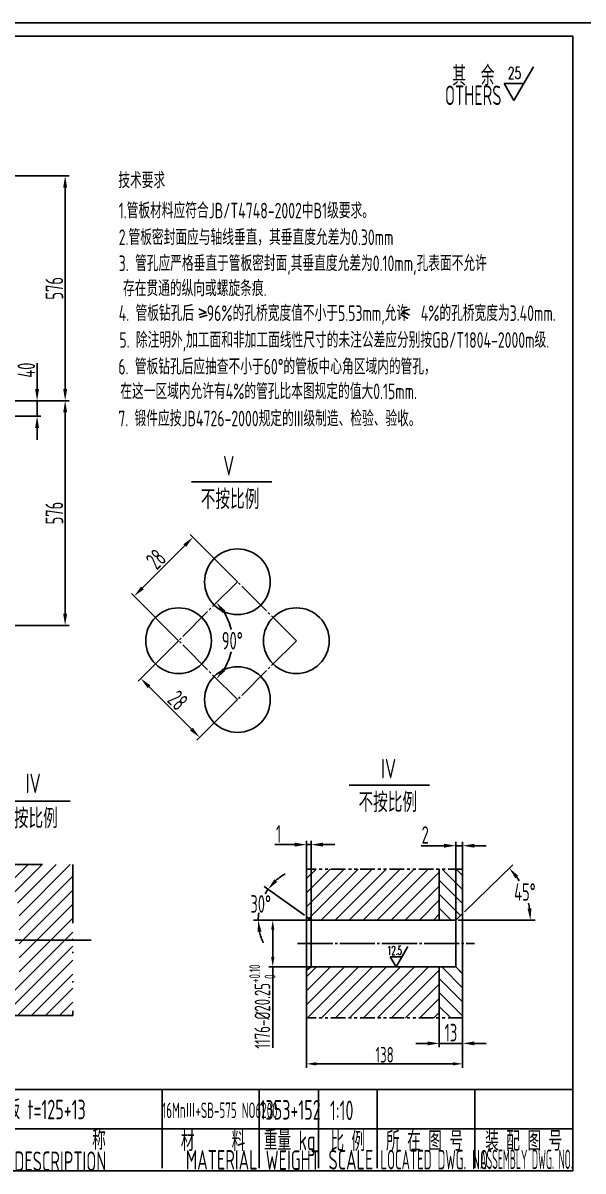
# Model space of a CAD drawing. Header units: millimetres. Extents: x 46644 to 124135, y -32003 to -3110.
# Drawn here: x 58535 to 59970, y -18425 to -15484 of the extents above; entities that cross this region are included whole.
import ezdxf
from ezdxf.enums import TextEntityAlignment as Align

# ---------------------------------------------------------------- set-up
doc = ezdxf.new("R2010")
doc.units = ezdxf.units.MM
doc.header["$LTSCALE"] = 6
for name, pattern in [('CENTER', [18, 15, -1, 1, -1]), ('DASHDOT', [8, 4, -2, 0, -2]), ('DIVIDE', [1.25, 0.5, -0.25, 0, -0.25, 0, -0.25]), ('PHANTOM', [2.5, 1.25, -0.25, 0.25, -0.25, 0.25, -0.25])]:
    doc.linetypes.add(name, pattern=pattern)
for name, color, linetype in [('1_hat', 52, 'Continuous'), ('2', 3, 'CENTER'), ('2_txt', 2, 'Continuous'), ('5', 5, 'PHANTOM'), ('7_dim', 3, 'Continuous'), ('8_sym', 232, 'Continuous'), ('Assi', 7, 'DASHDOT'), ('Dimension Line', 2, 'Continuous'), ('Divide Line', 7, 'DIVIDE'), ('TEXT', 7, 'Continuous'), ('实线', 4, 'Continuous')]:
    doc.layers.add(name, color=color, linetype=linetype)
doc.styles.add('B', font='romans.shx', dxfattribs={"width": 0.6667})
doc.styles.add('HZ', font='ascii.shx', dxfattribs={"width": 0.7, "bigfont": 'hztxt.shx'})
doc.styles.get("Standard").update_dxf_attribs({"font": 'ascii.shx', "width": 0.7})
doc.dimstyles.new('5-1', dxfattribs={"dimscale": 10, "dimtxt": 4.5, "dimasz": 3, "dimexe": 1.25, "dimexo": 0.625, "dimtad": 1, "dimtih": 1, "dimtoh": 1, "dimtxsty": 'HZ', "dimcen": 2.5, "dimadec": 0, "dimazin": 0, "dimtfac": 1, "dimtmove": 0, "dimatfit": 3, "dimfxl": 0, "dimarcsym": 0})
doc.dimstyles.new('6.1', dxfattribs={"dimscale": 10, "dimtxt": 4.5, "dimasz": 3, "dimexe": 1, "dimexo": 0, "dimgap": 0.5, "dimtad": 1, "dimzin": 9, "dimdsep": 46, "dimtxsty": 'HZ', "dimcen": 0, "dimclrd": 256, "dimclre": 256, "dimclrt": 256, "dimadec": 0, "dimazin": 0, "dimtfac": 1, "dimtmove": 0, "dimatfit": 1, "dimfxl": 0, "dimarcsym": 0})

# ---------------------------------------------------------------- blocks, each defined once
blk = doc.blocks.new('上粗糙度')
at = {"layer": 'Dimension Line'}
for p, q in [((0, 0), (1, 1.732)), ((-0.5, 0.866), (0, 0)), ((0.5, 0.866), (-0.5, 0.866))]:
    blk.add_line(p, q, dxfattribs=at)
at = {"layer": 'Dimension Line', "style": 'B', "width": 0.6667}
blk.add_attdef('R', text='', height=0.6, dxfattribs=at).set_placement((0.039, 1.409), align=Align.MIDDLE_CENTER)
blk = doc.blocks.new('ccd_up')
at = {"layer": '2_txt'}
for p, q in [((0, 0), (4, 6.93)), ((2, 3.46), (-2, 3.46)), ((-2, 3.46), (0, 0))]:
    blk.add_line(p, q, dxfattribs=at)
at = {"layer": '2_txt', "width": 0.75}
blk.add_attdef('CZD', text='', height=3, dxfattribs=at).set_placement((1.96, 4.11), align=Align.RIGHT)
blk = doc.blocks.new('*D101')
at = {"layer": '7_dim', "lineweight": -2}
for p, q in [((58934, -17066.4), (58830.1, -17170.3)), ((58966.8, -17292.9), (58858.4, -17184.4)), ((59084.9, -17217.2), (58980.9, -17321.1))]:
    blk.add_line(p, q, dxfattribs=at)
at = {"layer": '7_dim'}
for points in [[(58861.9, -17180.9), (58854.8, -17188), (58837.2, -17163.2)], [(58970.3, -17289.3), (58963.3, -17296.4), (58988, -17314.1)]]:
    blk.add_solid(points, dxfattribs=at)
at = {"layer": 'Defpoints', "color": 0}
for p in [(58934, -17066.4), (58837.2, -17163.2), (59084.9, -17217.2)]:
    blk.add_point(p, dxfattribs=at)
at = {"layer": '7_dim', "insert": (58932, -17219.2), "char_height": 45, "attachment_point": 5, "rotation": 315, "style": 'HZ'}
blk.add_mtext('28', dxfattribs=at)
blk = doc.blocks.new('*D102')
at = {"layer": '7_dim', "lineweight": -2}
for p, q in [((59084.9, -16915.5), (58963.9, -16794.5)), ((58841.3, -16931.2), (58949.7, -16822.8)), ((58934, -17066.4), (58813, -16945.4))]:
    blk.add_line(p, q, dxfattribs=at)
at = {"layer": '7_dim'}
for points in [[(58946.2, -16819.3), (58953.3, -16826.3), (58970.9, -16801.6)], [(58837.8, -16927.7), (58844.8, -16934.8), (58820.1, -16952.4)]]:
    blk.add_solid(points, dxfattribs=at)
at = {"layer": 'Defpoints', "color": 0}
for p in [(58970.9, -16801.6), (59084.9, -16915.5), (58934, -17066.4)]:
    blk.add_point(p, dxfattribs=at)
at = {"layer": '7_dim', "insert": (58876.1, -16857.6), "char_height": 45, "attachment_point": 5, "rotation": 45, "style": 'HZ'}
blk.add_mtext('28', dxfattribs=at)
blk = doc.blocks.new('*D103')
at = {"layer": '7_dim', "color": 0, "lineweight": -2}
for start, end in [(12.0625, 32.4809), (327.5191, 347.9375)]:
    blk.add_arc((58934, -17066.4), 137.6, start, end, dxfattribs=at)
at = {"layer": '7_dim', "color": 0}
for points in [[(59046.2, -16995.6), (59054, -16989.4), (59031.3, -16969.1)], [(59054, -17143.4), (59046.2, -17137.1), (59031.3, -17163.7)]]:
    blk.add_solid(points, dxfattribs=at)
at = {"layer": 'Defpoints', "color": 0}
for p in [(59084.9, -16915.5), (58934, -17066.4), (58934, -17066.4), (59066.9, -17102), (59084.9, -17217.2)]:
    blk.add_point(p, dxfattribs=at)
at = {"layer": '7_dim', "color": 0, "insert": (59071.6, -17066.4), "char_height": 45, "attachment_point": 5, "style": 'HZ'}
blk.add_mtext('90°', dxfattribs=at)
blk = doc.blocks.new('*D111')
at = {"layer": '7_dim', "lineweight": -2}
for p, q in [((57886.6, -15875.8), (58653.4, -15875.8)), ((58643.4, -16421.6), (58643.4, -15905.8)), ((58573.4, -16451.6), (58653.4, -16451.6))]:
    blk.add_line(p, q, dxfattribs=at)
at = {"layer": '7_dim'}
for points in [[(58638.4, -15905.8), (58648.4, -15905.8), (58643.4, -15875.8)], [(58638.4, -16421.6), (58648.4, -16421.6), (58643.4, -16451.6)]]:
    blk.add_solid(points, dxfattribs=at)
at = {"layer": 'Defpoints', "color": 0}
for p in [(57886.6, -15875.8), (58643.4, -15875.8), (58573.4, -16451.6)]:
    blk.add_point(p, dxfattribs=at)
at = {"layer": '7_dim', "insert": (58615.9, -16163.7), "char_height": 45, "attachment_point": 5, "rotation": 90, "style": 'HZ'}
blk.add_mtext('576', dxfattribs=at)
blk = doc.blocks.new('*D112')
at = {"layer": '7_dim', "lineweight": -2}
for p, q in [((58573.4, -16451.6), (58653.4, -16451.6)), ((58643.4, -16481.6), (58643.4, -16997.4)), ((57886.6, -17027.4), (58653.4, -17027.4))]:
    blk.add_line(p, q, dxfattribs=at)
at = {"layer": '7_dim'}
for points in [[(58638.4, -16481.6), (58648.4, -16481.6), (58643.4, -16451.6)], [(58638.4, -16997.4), (58648.4, -16997.4), (58643.4, -17027.4)]]:
    blk.add_solid(points, dxfattribs=at)
at = {"layer": 'Defpoints', "color": 0}
for p in [(58573.4, -16451.6), (57886.6, -17027.4), (58643.4, -17027.4)]:
    blk.add_point(p, dxfattribs=at)
at = {"layer": '7_dim', "insert": (58615.9, -16739.5), "char_height": 45, "attachment_point": 5, "rotation": 90, "style": 'HZ'}
blk.add_mtext('576', dxfattribs=at)
blk = doc.blocks.new('*D114')
at = {"layer": '7_dim', "lineweight": -2}
for p, q in [((58571.5, -16421.6), (58571.5, -16355.1)), ((58374, -16451.6), (58581.5, -16451.6)), ((58571.5, -16491.6), (58571.5, -16451.6)), ((58449.7, -16491.6), (58581.5, -16491.6)), ((58571.5, -16521.6), (58571.5, -16551.6))]:
    blk.add_line(p, q, dxfattribs=at)
at = {"layer": '7_dim'}
for points in [[(58566.5, -16421.6), (58576.5, -16421.6), (58571.5, -16451.6)], [(58566.5, -16521.6), (58576.5, -16521.6), (58571.5, -16491.6)]]:
    blk.add_solid(points, dxfattribs=at)
at = {"layer": 'Defpoints', "color": 0}
for p in [(58374, -16451.6), (58571.5, -16451.6), (58449.7, -16491.6)]:
    blk.add_point(p, dxfattribs=at)
at = {"layer": '7_dim', "insert": (58544, -16373.4), "char_height": 45, "attachment_point": 5, "rotation": 90, "style": 'HZ'}
blk.add_mtext('40', dxfattribs=at)
blk = doc.blocks.new('*D116')
at = {"layer": '7_dim', "lineweight": -2}
for p, q in [((59644.3, -17782), (59644.3, -17581.5)), ((59661.8, -17651.4), (59661.8, -17581.5)), ((59614.3, -17591.5), (59555.8, -17591.5)), ((59661.8, -17591.5), (59644.3, -17591.5)), ((59691.8, -17591.5), (59721.8, -17591.5))]:
    blk.add_line(p, q, dxfattribs=at)
at = {"layer": '7_dim'}
for points in [[(59614.3, -17586.5), (59614.3, -17596.5), (59644.3, -17591.5)], [(59691.8, -17586.5), (59691.8, -17596.5), (59661.8, -17591.5)]]:
    blk.add_solid(points, dxfattribs=at)
at = {"layer": 'Defpoints', "color": 0}
for p in [(59661.8, -17591.5), (59661.8, -17651.4), (59644.3, -17782)]:
    blk.add_point(p, dxfattribs=at)
at = {"layer": '7_dim', "insert": (59565.8, -17564), "char_height": 45, "attachment_point": 5, "style": 'HZ'}
blk.add_mtext('2', dxfattribs=at)
blk = doc.blocks.new('*D117')
at = {"layer": '7_dim', "color": 0, "lineweight": -2}
for p, q in [((59666.3, -17760.6), (59790.3, -17640.1)), ((59650.5, -17782), (59847.9, -17782))]:
    blk.add_line(p, q, dxfattribs=at)
for start, end in [(31.765, 35.165), (9.0046, 13.0336)]:
    blk.add_arc((59644.3, -17782), 191.1, start, end, dxfattribs=at)
at = {"layer": '7_dim', "color": 0}
for points in [[(59796.6, -17675.1), (59804.3, -17668.7), (59781.3, -17648.8)], [(59838, -17751.7), (59828, -17752.5), (59835.4, -17782)]]:
    blk.add_solid(points, dxfattribs=at)
at = {"layer": 'Defpoints', "color": 0}
for p in [(59829.1, -17733.4), (59278, -17782), (59644.3, -17782), (59644.3, -17782), (59661.8, -17765)]:
    blk.add_point(p, dxfattribs=at)
at = {"layer": '7_dim', "color": 0, "insert": (59821.3, -17710.1), "char_height": 45, "attachment_point": 5, "style": 'HZ'}
blk.add_mtext('45%%D', dxfattribs=at)
blk = doc.blocks.new('*D118')
at = {"layer": '7_dim', "lineweight": -2}
for p, q in [((59261.8, -17651.4), (59261.8, -17578.8)), ((59274, -17782), (59274, -17578.8)), ((59231.8, -17588.8), (59181, -17588.8)), ((59274, -17588.8), (59261.8, -17588.8)), ((59304, -17588.8), (59334, -17588.8))]:
    blk.add_line(p, q, dxfattribs=at)
at = {"layer": '7_dim'}
for points in [[(59231.8, -17583.8), (59231.8, -17593.8), (59261.8, -17588.8)], [(59304, -17583.8), (59304, -17593.8), (59274, -17588.8)]]:
    blk.add_solid(points, dxfattribs=at)
at = {"layer": 'Defpoints', "color": 0}
for p in [(59274, -17588.8), (59261.8, -17651.4), (59274, -17782)]:
    blk.add_point(p, dxfattribs=at)
at = {"layer": '7_dim', "insert": (59190, -17561.3), "char_height": 45, "attachment_point": 5, "style": 'HZ'}
blk.add_mtext('1', dxfattribs=at)
blk = doc.blocks.new('*D119')
at = {"layer": '7_dim', "lineweight": -2}
for p, q in [((59601.8, -18032.6), (59601.8, -18107.9)), ((59661.8, -18032.6), (59661.8, -18107.9)), ((59571.8, -18097.9), (59541.8, -18097.9)), ((59601.8, -18097.9), (59661.8, -18097.9)), ((59691.8, -18097.9), (59721.8, -18097.9))]:
    blk.add_line(p, q, dxfattribs=at)
at = {"layer": '7_dim'}
for points in [[(59571.8, -18092.9), (59571.8, -18102.9), (59601.8, -18097.9)], [(59691.8, -18092.9), (59691.8, -18102.9), (59661.8, -18097.9)]]:
    blk.add_solid(points, dxfattribs=at)
at = {"layer": 'Defpoints', "color": 0}
for p in [(59601.8, -18032.6), (59661.8, -18032.6), (59661.8, -18097.9)]:
    blk.add_point(p, dxfattribs=at)
at = {"layer": '7_dim', "insert": (59631.8, -18070.4), "char_height": 45, "attachment_point": 5, "style": 'HZ'}
blk.add_mtext('13', dxfattribs=at)

msp = doc.modelspace()

# ---------------------------------------------------------------- hatches: boundary and pattern name
at = {"layer": '1_hat'}
h = msp.add_hatch(dxfattribs=at)
h.set_pattern_fill('ANSI31', scale=8, style=0)
h.paths.add_polyline_path([(58525.3, -17739.116), (58435.268, -17739.116), (58435.268, -17639.717), (58662.791, -17639.717), (58662.791, -17830.386), (58660.104, -17833.073), (58525.3, -17833.073)])
h.paths.add_polyline_path([(58525.3, -17926.883), (58525.3, -17833.073), (58662.791, -17833.073), (58662.791, -18026.623), (58435.268, -18026.623), (58435.268, -17926.883)])
h.paths.add_polyline_path([(58496.534, -17929.055), (58464.034, -17929.055), (58464.034, -17996.555), (58496.534, -17996.555)], flags=24)
h = msp.add_hatch(dxfattribs=at)
h.set_pattern_fill('ANSI31', scale=8, style=0)
h.set_pattern_definition([(45, (806.63, -86.268), (-17.960512, 17.960512), [])])
h.paths.add_polyline_path([(59601.778, -17781.993), (59601.778, -17651.396), (59261.778, -17651.396), (59261.778, -17773.296), (59274.028, -17781.993), (59278.028, -17781.993)])
h.paths.add_polyline_path([(59601.778, -18032.615), (59601.778, -17902.018), (59278.028, -17902.018), (59274.028, -17902.018), (59261.778, -17910.715), (59261.778, -18032.615)])
h = msp.add_hatch(dxfattribs=at)
h.set_pattern_fill('ANSI31', scale=8, angle=90, style=0)
h.set_pattern_definition([(135, (806.63, -86.268), (-17.960512, -17.960512), [])])
h.paths.add_polyline_path([(59601.778, -17781.993), (59644.278, -17781.993), (59661.778, -17764.993), (59661.778, -17651.396), (59601.778, -17651.396)])
h.paths.add_polyline_path([(59661.778, -17919.018), (59644.278, -17902.018), (59601.778, -17902.018), (59601.778, -18032.615), (59661.778, -18032.615)])

# ---------------------------------------------------------------- linework, layer by layer
at = {"color": 7, "linetype": 'Continuous'}
for p, q in [((59997.746, -15484.022), (55790.839, -15484.022)), ((58660.104, -17833.073), (58662.791, -17830.386))]:
    msp.add_line(p, q, dxfattribs=at)
at = {"color": 2, "linetype": 'Continuous', "ltscale": 50}
msp.add_line((59006.953, -16232.719), (58987.564, -16238.606), dxfattribs=at)
at = {"color": 4, "linetype": 'Continuous'}
for p, q in [((58891.864, -18216.085), (58891.864, -18417.129)), ((59140.861, -18216.085), (59140.861, -18417.129)), ((59292.428, -18216.085), (59292.428, -18417.129)), ((59442.64, -18216.085), (59442.64, -18417.129)), ((59692.993, -18216.085), (59692.993, -18417.129))]:
    msp.add_line(p, q, dxfattribs=at)
for points in [[(56039.083, -18424.198), (56039.083, -15518.252), (59944.454, -15518.252), (59944.454, -18424.198), (56039.037, -18424.198)], [(58141.009, -18216.085), (59944.09, -18216.085)]]:
    msp.add_lwpolyline(points, dxfattribs=at)
at = {"linetype": 'Continuous', "ltscale": 50}
for points in [[(58985.758, -16231.718), (59004.595, -16225.925), (58986.241, -16216.27)], [(59502.319, -16230.837), (59521.653, -16241.007)], [(59526.06, -16217.129), (59507.223, -16222.922), (59525.577, -16232.577)]]:
    msp.add_lwpolyline(points, dxfattribs=at)
at = {"layer": '2', "color": 7}
for p, q in [((57117.982, -16451.624), (58573.358, -16451.624)), ((59084.873, -16915.524), (58934.023, -17066.374)), ((59235.722, -17066.374), (59084.873, -16915.524)), ((59084.873, -17217.223), (58934.023, -17066.374)), ((59235.722, -17066.374), (59084.873, -17217.223)), ((59239.015, -17842.005), (59692.143, -17842.005))]:
    msp.add_line(p, q, dxfattribs=at)
at = {"layer": '5', "color": 7, "ltscale": 5}
for p, q in [((59661.778, -17651.396), (59261.778, -17651.396)), ((59661.778, -18032.615), (59261.778, -18032.615))]:
    msp.add_line(p, q, dxfattribs=at)
at = {"layer": '7_dim', "color": 7}
for p, q in [((59256.682, -17769.678), (59152.965, -17696.043)), ((59267.778, -17781.993), (59125.558, -17781.993))]:
    msp.add_line(p, q, dxfattribs=at)
at = {"layer": '7_dim', "color": 2, "linetype": 'Continuous', "ltscale": 50}
for p, q in [((59278.028, -17781.993), (59165.269, -17781.993)), ((59175.269, -17877.018), (59175.269, -17806.993)), ((59278.028, -17902.018), (59165.269, -17902.018)), ((59175.269, -17902.018), (59175.269, -18108.967)), ((59261.778, -18032.615), (59261.778, -18160.265)), ((59661.778, -18032.615), (59661.778, -18160.265)), ((59636.778, -18150.265), (59286.778, -18150.265))]:
    msp.add_line(p, q, dxfattribs=at)
at = {"layer": '7_dim', "color": 7}
for start, end in [(119.292516, 131.959778), (144.627041, 150.383453), (172.056807, 180), (192.667263, 205.334526)]:
    msp.add_arc((59274.028, -17781.993), 135.971, start, end, dxfattribs=at)
for points in [[(59186.85, -17684.209), (59179.384, -17677.556), (59163.158, -17703.28)], [(59136.398, -17812.361), (59146.337, -17811.258), (59138.058, -17781.993)]]:
    msp.add_solid(points, dxfattribs=at)
at = {"layer": '7_dim', "color": 2, "linetype": 'Continuous', "ltscale": 50}
for points in [[(59179.436, -17806.993), (59171.103, -17806.993), (59175.269, -17781.993)], [(59179.436, -17877.018), (59171.103, -17877.018), (59175.269, -17902.018)], [(59286.778, -18146.099), (59286.778, -18154.432), (59261.778, -18150.265)], [(59636.778, -18146.099), (59636.778, -18154.432), (59661.778, -18150.265)]]:
    msp.add_solid(points, dxfattribs=at)
at = {"layer": 'Assi', "linetype": 'CENTER', "ltscale": 50}
msp.add_line((58710.42, -17833.073), (58447.509, -17833.073), dxfattribs=at)
at = {"layer": 'Dimension Line'}
for p, q in [((58967.021, -16659.833), (59173.024, -16659.833)), ((59371.145, -17436.073), (59577.148, -17436.073)), ((58450.557, -17477.36), (58656.56, -17477.36))]:
    msp.add_line(p, q, dxfattribs=at)
at = {"layer": 'Divide Line', "ltscale": 50}
for p, q in [((58435.268, -17639.717), (58662.791, -17639.717)), ((58662.791, -17639.717), (58662.791, -18026.623)), ((58662.791, -18026.623), (58435.268, -18026.623))]:
    msp.add_line(p, q, dxfattribs=at)
at = {"layer": 'TEXT'}
msp.add_line((58141.009, -18316.988), (59944.09, -18316.988), dxfattribs=at)
at = {"layer": '实线', "color": 4, "linetype": 'Continuous', "ltscale": 50}
for p, q in [((59261.778, -18032.615), (59261.778, -17651.396)), ((59601.778, -17781.993), (59601.778, -17651.396)), ((59661.778, -18032.615), (59661.778, -17651.396)), ((59274.028, -17781.993), (59261.778, -17773.296)), ((59274.028, -17902.018), (59274.028, -17781.993)), ((59278.028, -17781.993), (59644.278, -17781.993)), ((59644.278, -17781.993), (59661.778, -17764.993)), ((59644.278, -17902.018), (59644.278, -17781.993)), ((59274.028, -17902.018), (59261.778, -17910.715)), ((59278.028, -17902.018), (59644.278, -17902.018)), ((59601.778, -18032.615), (59601.778, -17902.018)), ((59644.278, -17902.018), (59661.778, -17919.018))]:
    msp.add_line(p, q, dxfattribs=at)
for centre in [(59084.873, -16915.524), (58934.023, -17066.374), (59235.722, -17066.374), (59084.873, -17217.223)]:
    msp.add_circle(centre, 84.167, dxfattribs=at)

# ---------------------------------------------------------------- block references
at = {"layer": '8_sym'}
ref = msp.add_blockref('ccd_up', (59491.221, -17902.018), dxfattribs=dict(at, xscale=7.49999966998439, yscale=7.499999670000761, zscale=7.499999670000001))
ref.add_attrib('CZD', '12.5', dxfattribs={"layer": '2_txt', "height": 22.5, "style": 'B', "width": 0.55}).set_placement((59505.896, -17871.211), align=Align.RIGHT)
at = {"layer": 'Dimension Line', "xscale": 49.99999729997944, "yscale": 49.99999730000491, "zscale": 49.99999729999996}
msp.add_blockref('上粗糙度', (59793.04, -15682.687), dxfattribs=at).add_auto_attribs({'R': '25'})

# ---------------------------------------------------------------- texts
at = {"color": 7, "linetype": 'Continuous', "style": 'HZ'}
for s, height, width, p in [('技术要求', 40.014, 0.75, (58779.672, -15907.217)), ('1.管板材料应符合JB/T4748-2002中B1级要求。', 40.014, 0.75, (58780.716, -15984.705)), ('2.管板密封面应与轴线垂直，其垂直度允差为0.30mm', 40.014, 0.75, (58780.716, -16053.046)), ('3. 管孔应严格垂直于管板密封面,其垂直度允差为0.10mm,孔表面不允许', 40.014, 0.75, (58780.716, -16119.715)), ('   存在贯通的纵向或螺旋条痕.', 40.014, 0.75, (58742.845, -16183.968)), ('4. 管板钻孔后  96%%%的孔桥宽度值不小于5.53mm,允许  4%%%的孔桥宽度为3.40mm.', 40.014, 0.75, (58780.716, -16247.454)), ('5. 除注明外,加工面和非加工面线性尺寸的未注公差应分别按GB/T1804-2000m级.', 40.014, 0.75, (58782.223, -16316.183)), ('6. 管板钻孔后应抽查不小于60%%D的管板中心角区域内的管孔，', 40.014, 0.75, (58779.593, -16384.311)), ('在这一区域内允许有4%的管孔比本图规定的值大0.15mm.', 40.014, 0.75, (58784.597, -16447.696)), ('7. 锻件应按JB4726-2000规定的III级制造、检验、验收。', 40.014, 0.75, (58779.593, -16517.343)), ('V', 50, 0.75, (59048.254, -16642.892)), ('不按比例', 50, 0.75, (58990.874, -16729.302)), ('IV', 50, 0.75, (59452.378, -17419.132)), ('IV', 50, 0.75, (58541.912, -17456.776)), ('不按比例', 50, 0.75, (59394.998, -17505.542)), ('不按比例', 50, 0.75, (58474.41, -17546.829)), ('管板 t=125+13', 50.07062, 0.7, (58458.152, -18292.341)), ('16MnⅢ+SB-575 NO6200', 40, 0.6, (58892.28, -18289.269)), ('1:10', 50.0706, 0.7, (59321.938, -18294.456)), ('DESCRIPTION', 50.07062, 0.7, (58513.249, -18424.868)), ('MATERIAL', 50.0706, 0.7, (58952.662, -18421.201)), ('WEIGHT', 50.0706, 0.7, (59157.08, -18422.079)), ('SCALE', 50.0706, 0.7, (59318.138, -18421.075)), ('LOCATED DWG. NO.', 50.07062, 0.552356, (59451.33, -18420.779))]:
    msp.add_text(s, height=height, dxfattribs=dict(at, width=width)).set_placement(p)
at = {"color": 7, "linetype": 'Continuous', "style": 'HZ', "width": 0.7}
for s, height, p in [('名           称', 50.07062, (58608.007, -18342.723)), ('材     料', 50.0706, (59022.419, -18345.863)), ('重量 kg', 50.0706, (59218.695, -18351.621)), ('比 例', 50.0706, (59367.534, -18346.503)), ('所 在 图 号', 50.0706, (59564.159, -18345.429)), ('装 配 图 号', 50.0706, (59818.145, -18345.429))]:
    msp.add_text(s, height=height, dxfattribs=at).set_placement(p, align=Align.MIDDLE)
at = {"color": 7, "linetype": 'Continuous', "style": 'HZ', "width": 0.552356}
msp.add_text('ASSEMBLY DWG. NO.', height=50.07062, dxfattribs=at).set_placement((59706.74, -18419.936), (59944.238, -18419.936), align=Align.FIT)
at = {"color": 7, "linetype": 'Continuous', "char_height": 50.0706, "attachment_point": 5, "style": 'HZ'}
for s, insert in [('其  余', (59689.391, -15619.3)), ('OTHERS', (59688.915, -15669.365)), ('1353+152', (59219.925, -18268.283))]:
    msp.add_mtext(s, dxfattribs=dict(at, insert=insert))
at = {"layer": '7_dim', "color": 7, "insert": (59144.484, -17740.684), "char_height": 45, "attachment_point": 5, "style": 'HZ'}
msp.add_mtext('30%%D', dxfattribs=at)
at = {"layer": '7_dim', "color": 2, "linetype": 'Continuous', "ltscale": 50, "insert": (59148.758, -18003.434), "char_height": 40, "attachment_point": 5, "rotation": 90, "style": 'HZ'}
msp.add_mtext('\\A1;1176-%%C20.25{\\H0.7x;\\S+0.10^  0;}', dxfattribs=at)
at = {"layer": '7_dim', "color": 2, "linetype": 'Continuous', "ltscale": 50, "insert": (59461.778, -18127.088), "char_height": 40, "attachment_point": 5, "style": 'HZ'}
msp.add_mtext('138', dxfattribs=at)

# ---------------------------------------------------------------- dimensions: what is measured, and where the dimension line sits
at = {"layer": '7_dim'}
for base, p2, picture, middle in [((58643.443, -15875.818), (57886.584, -15875.818), '*D111', (58615.943, -16163.721)), ((58643.443, -17027.43), (57886.584, -17027.43), '*D112', (58615.943, -16739.527))]:
    dim = msp.add_linear_dim(base=base, p1=(58573.358, -16451.624), p2=p2, angle=90, dimstyle='6.1', override={"dimdec": 0}, dxfattribs=at)
    dim.commit()
    dim.dimension.update_dxf_attribs({"geometry": picture, "text_midpoint": middle})
dim = msp.add_linear_dim(base=(58571.547, -16451.624), p1=(58449.741, -16491.624), p2=(58373.956, -16451.624), angle=90, dimstyle='6.1', dxfattribs=at)
dim.commit()
dim.dimension.update_dxf_attribs({"geometry": '*D114', "text_midpoint": (58571.547, -16373.374), "dimtype": 160})
at = {"layer": '7_dim', "color": 7}
for p1, p2, distance, picture, middle in [((58934.023, -17066.374), (59084.873, -16915.524), 161.118, '*D102', (58876.075, -16857.576)), ((59084.873, -17217.223), (58934.023, -17066.374), 136.973, '*D101', (58932.039, -17219.208))]:
    dim = msp.add_aligned_dim(p1=p1, p2=p2, distance=distance, text='28', dimstyle='6.1', dxfattribs=at)
    dim.commit()
    dim.dimension.update_dxf_attribs({"geometry": picture, "text_midpoint": middle})
dim = msp.add_angular_dim_2l(base=(59066.91, -17101.98), line1=((59084.873, -17217.223), (58934.023, -17066.374)), line2=((59084.873, -16915.524), (58934.023, -17066.374)), dimstyle='5-1', dxfattribs=at)
dim.commit()
dim.dimension.update_dxf_attribs({"geometry": '*D103', "text_midpoint": (59071.597, -17066.374)})
for base, p1, p2, text, picture, middle in [((59274.028, -17588.826), (59261.778, -17651.396), (59274.028, -17781.993), '1', '*D118', (59190.028, -17588.826)), ((59661.778, -17591.541), (59644.278, -17781.993), (59661.778, -17651.396), '2', '*D116', (59565.778, -17591.541))]:
    dim = msp.add_linear_dim(base=base, p1=p1, p2=p2, text=text, dimstyle='6.1', dxfattribs=at)
    dim.commit()
    dim.dimension.update_dxf_attribs({"geometry": picture, "text_midpoint": middle, "dimtype": 160})
dim = msp.add_angular_dim_2l(base=(59829.088, -17733.429), line1=((59278.028, -17781.993), (59644.278, -17781.993)), line2=((59644.278, -17781.993), (59661.778, -17764.993)), text='45%%D', dimstyle='5-1', dxfattribs=at)
dim.commit()
dim.dimension.update_dxf_attribs({"geometry": '*D117', "text_midpoint": (59821.342, -17710.149)})
dim = msp.add_linear_dim(base=(59661.778, -18097.899), p1=(59601.778, -18032.615), p2=(59661.778, -18032.615), text='13', dimstyle='6.1', dxfattribs=at)
dim.commit()
dim.dimension.update_dxf_attribs({"geometry": '*D119', "text_midpoint": (59631.778, -18070.399)})

doc.saveas('drawing.dxf')
